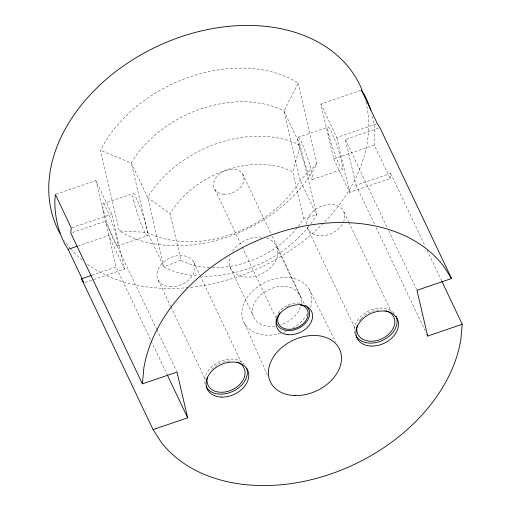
<?xml version="1.0" encoding="UTF-8"?>
<svg xmlns="http://www.w3.org/2000/svg" width="511" height="511" viewBox="0 0 511 511"><rect width="100%" height="100%" fill="white"/><g stroke="black" fill="none" stroke-linecap="round" stroke-linejoin="round"><path stroke-width="0.38" stroke-dasharray="2.56 1.92" d="M360.689 90.428L320.895 103.982L333.709 158.87L349.62 192.385L390.168 178.569L374.256 145.06L374.767 139.548A167.346 121.995 -25.4 0 0 372.123 115.345M390.168 178.569L390.64 173.472L356.052 185.25L345.372 139.509L378.453 128.242M212.467 267.668A83.236 60.675 -25.4 0 0 302.825 219.775L303.547 218.44L292.694 171.932L300.34 145.533L283.963 111.034L282.474 110.191A103.599 75.519 -25.4 0 0 132.228 161.374L131.321 163.041L147.519 232.416L163.897 266.914L165.392 267.758A103.599 75.519 -25.4 0 0 197.687 275.927M298.143 83.012L316.941 163.539L312.164 172.328A127.552 92.983 -25.4 0 1 127.175 235.354L119.299 230.876L100.501 150.349L105.279 141.553A127.552 92.983 -25.4 0 1 290.267 78.528L298.143 83.012L283.963 111.034L300.161 180.415L316.539 214.907L315.638 216.575A103.599 75.519 -25.4 0 1 310.777 223.703M209.516 267.553A83.236 60.675 -25.4 0 1 182.108 260.904L180.907 260.22L170.048 213.713L170.776 212.378A83.236 60.675 -25.4 0 1 291.494 171.249L292.694 171.932M316.941 163.539L300.161 180.415L299.254 182.076A103.599 75.519 -25.4 0 1 149.008 233.265L147.519 232.416L119.299 230.876M180.907 260.22L163.897 266.914L147.698 197.533L131.321 163.041L100.501 150.349M56.108 194.199L95.902 180.639L111.813 214.147L124.627 269.035L84.085 282.851M102.986 203.761L132.988 193.541M297.983 137.325L327.985 127.105M72.019 227.708L111.813 214.147M320.895 103.982L336.806 137.491L377.348 123.681M72.3 232.55L105.381 221.276L156.526 328.988M77.934 246.015L108.715 235.526L124.627 269.035M333.709 158.87L374.256 145.06M117.536 245.912L147.538 235.692M312.534 179.482L342.536 169.262M91.999 275.218L116.061 267.017L150.834 340.262M303.547 218.44L316.539 214.907L300.34 145.533L298.852 144.683A103.599 75.519 -25.4 0 0 148.605 195.873L147.698 197.533L170.048 213.713M309.193 289.149L335.733 342.019M390.64 173.472L425.414 246.711M427.119 250.301L441.44 280.462M345.372 139.509L387.312 227.829M388.673 230.704L416.631 289.584M356.052 185.25L374.806 224.744M376.173 227.619L425.267 331.019M343.948 212.11L348.374 221.435M348.713 222.151L391.292 311.825M307.494 228.162L355.183 328.592M242.591 173.874L270.894 233.489M272.254 236.357L304.658 304.588M277.109 247.65L300.513 296.929M214.99 189.664L241.933 246.404M242.278 247.126L276.036 318.225M229.829 266.531L253.232 315.811M193.675 262.06L199.807 274.969M200.146 275.691L241.364 362.491M158.244 280.252L170.508 306.076M170.846 306.798L205.594 379.967M156.864 329.704L176.64 371.35M151.179 340.978L166.861 374.007M244.552 323.597L267.707 375.802M336.806 137.491L349.62 192.385M95.902 180.639L116.061 267.017M365.85 101.778A167.346 121.995 -25.4 0 1 323.974 222.547M323.437 223.09A167.346 121.995 -25.4 0 1 189.019 287.501M188.246 287.578A167.346 121.995 -25.4 0 1 86.966 263.912M82.13 260.125A167.346 121.995 -25.4 0 1 71.042 249.285M70.531 248.697A167.346 121.995 -25.4 0 1 64.424 240.707M306.677 224.233A19.923 14.525 -25.4 0 1 328.777 204.528A19.923 14.525 -25.4 0 1 343.654 221.685M342.191 224.482A19.923 14.525 -25.4 0 1 322.665 235.737A19.923 14.525 -25.4 0 1 307.066 226.903M359.316 321.24A19.923 14.525 -25.4 0 1 360.772 319.234M361.181 318.749A19.923 14.525 -25.4 0 1 381.174 309.947M384.195 310.286A19.923 14.525 -25.4 0 1 386.444 310.88M280.826 333.357A36.658 26.719 -25.4 0 1 241.837 312.732A36.658 26.719 -25.4 0 1 282.315 277.677A36.658 26.719 -25.4 0 1 310.445 307.705M307.43 313.978A36.658 26.719 -25.4 0 1 293.173 327.877M286.077 331.518A36.658 26.719 -25.4 0 1 283.848 332.38M211.765 369.389A19.923 14.525 -25.4 0 1 230.787 360.958M287.048 306.741A15.937 11.619 -25.4 0 1 290.235 305.361M274.912 326.146A25.499 18.588 -25.4 0 1 252.67 308.829A25.499 18.588 -25.4 0 1 280.801 286.396A25.499 18.588 -25.4 0 1 300.749 305.54M300.315 307.034A25.499 18.588 -25.4 0 1 280.737 324.804M266.748 238.145A25.499 18.588 -25.4 0 1 275.135 261.709A25.499 18.588 -25.4 0 1 244.501 276.956A25.499 18.588 -25.4 0 1 230.027 256.433M232.55 251.271A25.499 18.588 -25.4 0 1 261.658 237.149M308.842 226.232A103.599 75.519 -25.4 0 1 202.139 276.151M355.068 333.734A22.312 16.263 -25.4 0 1 368.188 311.205A22.312 16.263 -25.4 0 1 394.607 313.837M205.115 384.1A22.312 16.263 -25.4 0 1 218.427 362.229A22.312 16.263 -25.4 0 1 244.411 364.324M276.464 317.478A17.534 12.781 -25.4 0 1 302.55 303.943M170.246 286.786A19.923 14.525 -25.4 0 0 194.55 264.161A19.923 14.525 -25.4 0 0 163.086 262.52A19.923 14.525 -25.4 0 0 170.246 286.786M223.601 194.231A15.937 11.619 -25.4 0 0 243.792 176.659A15.937 11.619 -25.4 0 0 218.976 174.423A15.937 11.619 -25.4 0 0 223.601 194.231M103.714 211.043A22.312 2.389 71.2 0 0 116.776 245.599A22.312 2.389 71.2 0 0 110.299 217.871A22.312 2.389 71.2 0 0 103.714 211.043M328.707 134.387A22.312 2.389 71.2 0 0 341.77 168.949A22.312 2.389 71.2 0 0 335.299 141.215A22.312 2.389 71.2 0 0 328.707 134.387M298.705 144.607A22.312 2.389 71.2 0 0 311.774 179.169A22.312 2.389 71.2 0 0 305.297 151.435A22.312 2.389 71.2 0 0 298.705 144.607M133.71 200.817A22.312 2.389 71.2 0 0 146.778 235.379A22.312 2.389 71.2 0 0 140.301 207.651A22.312 2.389 71.2 0 0 133.71 200.817"/><path stroke-width="0.77" d="M91.245 275.474L81.473 278.802L153.076 429.591L187.658 417.813L176.978 372.072L142.397 383.85L143.866 367.984A167.346 121.995 -25.4 0 1 274.286 233.987A167.346 121.995 -25.4 0 1 443.439 265.918L451.558 278.521L416.976 290.305L427.656 336.046L462.238 324.261L441.779 281.178M462.238 324.261L460.769 340.128A167.346 121.995 -25.4 0 1 330.349 474.131A167.346 121.995 -25.4 0 1 161.195 442.194L153.076 429.591M142.397 383.85L70.793 233.061L71.265 227.963L55.354 194.455L54.843 199.967A167.346 121.995 -25.4 0 0 65.351 244.961L68.174 249.342L77.18 246.27M81.473 278.802L83.708 282.27M451.558 278.521L379.96 127.731L377.348 123.681L361.437 90.172L364.26 94.548A167.346 121.995 -25.4 0 1 370.692 110.127M426.972 334.609L427.656 336.046M167.199 374.729L187.658 417.813M68.174 249.342L82.054 278.572M59.991 233.501A167.346 121.995 -25.4 0 1 156.398 46.744A167.346 121.995 -25.4 0 1 362.05 90.077M386.444 310.88A19.923 14.525 -25.4 0 1 392.684 329.244A19.923 14.525 -25.4 0 1 368.974 341.131A19.923 14.525 -25.4 0 1 357.349 325.462M236.88 361.967A19.923 14.525 -25.4 0 1 242.974 380.19A19.923 14.525 -25.4 0 1 219.609 392.193A19.923 14.525 -25.4 0 1 207.421 377.092M300.27 304.69A15.937 11.619 -25.4 0 1 306.108 320.231A15.937 11.619 -25.4 0 1 285.074 328.777A15.937 11.619 -25.4 0 1 279.971 312.936M396.019 316.175A22.312 16.263 -25.4 0 1 382.982 340.179A22.312 16.263 -25.4 0 1 355.867 335.618M246.756 368.463A22.312 16.263 -25.4 0 1 232.377 391.598A22.312 16.263 -25.4 0 1 206.105 386.642M305.77 305.674A17.534 12.781 -25.4 0 1 298.315 328.369A17.534 12.781 -25.4 0 1 276.157 319.618M295.019 395.552A38.248 27.881 -25.4 0 0 340.39 351.287A38.248 27.881 -25.4 0 0 279.44 349.677A38.248 27.881 -25.4 0 0 295.019 395.552M371.21 346.068A22.312 16.263 -25.4 0 0 397.922 320.397A22.312 16.263 -25.4 0 0 362.465 319.171A22.312 16.263 -25.4 0 0 371.21 346.068M221.448 397.092A22.312 16.263 -25.4 0 0 248.161 371.42A22.312 16.263 -25.4 0 0 212.704 370.194A22.312 16.263 -25.4 0 0 221.448 397.092M288.006 334.692A19.124 13.944 -25.4 0 0 312.323 313.677A19.124 13.944 -25.4 0 0 282.596 310.88A19.124 13.944 -25.4 0 0 288.006 334.692"/></g></svg>
